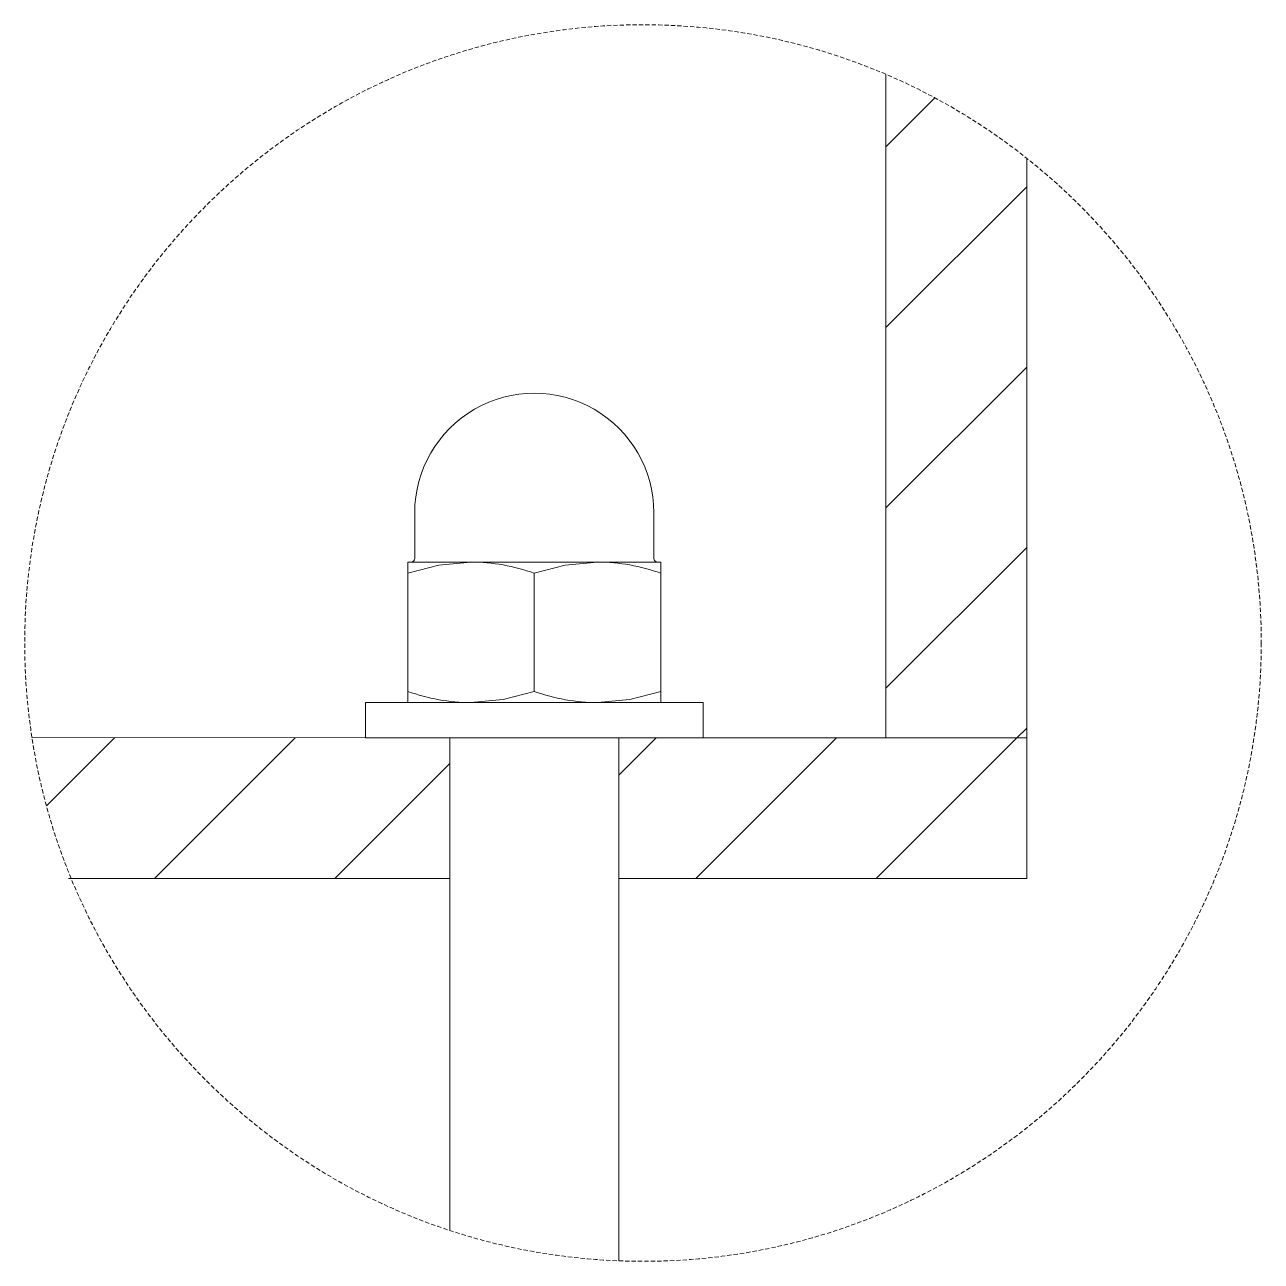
# Model space of a CAD drawing. Header units: millimetres. Extents: x -67 to 4862, y -244 to 3199.
# Drawn here: x 2476.4 to 2844.8, y 176 to 544.4 of the extents above; entities that cross this region are included whole.
import ezdxf

# ---------------------------------------------------------------- set-up
doc = ezdxf.new("R2010")
doc.units = ezdxf.units.MM
doc.linetypes.add('HIDDEN', pattern=[1.905, 1.27, -0.635])
doc.layers.add('ZANO_R', color=7, linetype='Continuous', lineweight=0)
doc.layers.add('ZANO_R_przerywana', color=7, linetype='HIDDEN', lineweight=0)

msp = doc.modelspace()

# ---------------------------------------------------------------- linework, layer by layer
at = {"layer": 'ZANO_R'}
for p, q in [((2733, 529.54), (2733, 331.94)), ((2733, 507.97), (2747.57, 522.54)), ((2774.91, 504.61), (2774.91, 331.94)), ((2733, 454.22), (2774.91, 496.12)), ((2733, 400.46), (2774.91, 442.36)), ((2592.62, 398.99), (2592.62, 385.37)), ((2663.86, 385.37), (2663.86, 398.99)), ((2733, 346.7), (2774.91, 388.6)), ((2590.53, 380.95), (2590.53, 384.32)), ((2609.38, 384.32), (2590.53, 384.32)), ((2590.53, 380.95), (2599.77, 383.4)), ((2599.77, 383.4), (2609.38, 384.32)), ((2647.1, 384.32), (2609.38, 384.32)), ((2628.24, 380.95), (2637.48, 383.4)), ((2637.48, 383.4), (2647.1, 384.32)), ((2665.96, 384.32), (2647.1, 384.32)), ((2665.96, 380.95), (2665.96, 384.32)), ((2590.53, 380.95), (2590.53, 345.79)), ((2628.24, 380.95), (2628.24, 345.79)), ((2665.96, 380.95), (2665.96, 345.79)), ((2590.53, 342.42), (2590.53, 345.79)), ((2619, 343.34), (2609.38, 342.42)), ((2628.24, 345.79), (2619, 343.34)), ((2656.72, 343.34), (2647.1, 342.42)), ((2665.96, 345.79), (2656.72, 343.34)), ((2665.96, 342.42), (2665.96, 345.79)), ((2577.96, 342.42), (2577.96, 331.94)), ((2678.53, 342.42), (2577.96, 342.42)), ((2678.53, 331.94), (2678.53, 342.42)), ((2478.61, 332.03), (2603.1, 331.94)), ((2482.95, 311.68), (2503.3, 332.03)), ((2515.06, 290.04), (2557.01, 331.98)), ((2678.53, 331.94), (2577.96, 331.94)), ((2603.1, 290.04), (2603.1, 331.94)), ((2603.1, 331.94), (2603.1, 185.24)), ((2653.38, 290.04), (2653.38, 331.94)), ((2653.38, 331.94), (2774.91, 331.94)), ((2653.38, 331.94), (2653.38, 176.17)), ((2653.38, 320.84), (2664.49, 331.94)), ((2676.34, 290.04), (2718.25, 331.94)), ((2730.1, 290.04), (2772, 331.94)), ((2774.91, 331.94), (2733, 331.94)), ((2772, 331.94), (2774.91, 334.84)), ((2568.82, 290.04), (2603.1, 324.31)), ((2603.1, 290.04), (2489.52, 290.04)), ((2774.91, 290.04), (2653.38, 290.04))]:
    msp.add_line(p, q, dxfattribs=at)
msp.add_lwpolyline([(2774.91, 331.94), (2774.91, 290.04)], dxfattribs=at)
for centre, radius, start, end in [((2628.24, 398.99), 35.62, 359.9997, 180.0003), ((2591.57, 385.37), 1.05, 270.0029, 359.9902), ((2608.9, 327.16), 57.17, 70.227, 89.5168), ((2646.62, 327.16), 57.17, 70.227, 89.5168), ((2664.91, 385.37), 1.05, 180.0098, 269.9971), ((2609.87, 399.59), 57.17, 250.2279, 269.5163), ((2647.58, 399.59), 57.17, 250.2279, 269.5163)]:
    msp.add_arc(centre, radius, start, end, dxfattribs=at)
at = {"layer": 'ZANO_R_przerywana', "color": 1}
msp.add_circle((2660.62, 360.19), 184.17, dxfattribs=at)

doc.saveas('drawing.dxf')
